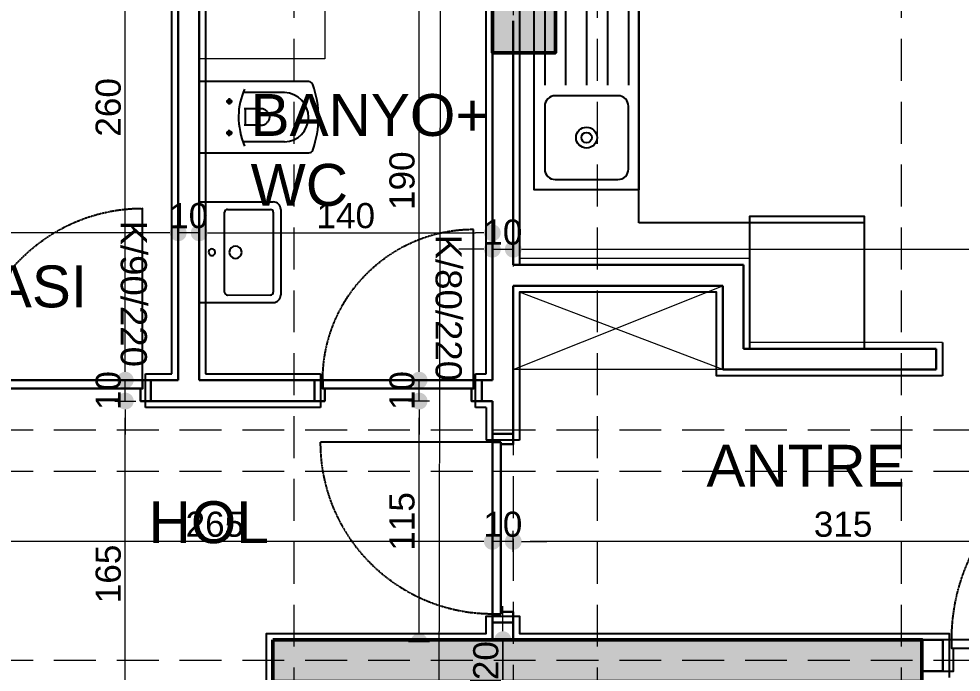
# Model space of a CAD drawing. Header units: millimetres. Extents: x 38129 to 72024, y -56282 to 16512.
# Drawn here: x 48652.9 to 49102.9, y -43625.9 to -43314.2 of the extents above; entities that cross this region are included whole.
import ezdxf

# ---------------------------------------------------------------- set-up
doc = ezdxf.new("R2010")
doc.units = ezdxf.units.MM
doc.linetypes.add('CENTER2', pattern=[1.125, 0.75, -0.125, 0.125, -0.125])
doc.linetypes.add('HIDDEN', pattern=[0.375, 0.25, -0.125])
for name, color, linetype, lineweight in [('AKS', 55, 'HIDDEN', 0), ('COLUMN4', 3, 'Continuous', 50), ('DIŞÖLÇÜ', 37, 'Continuous', 0), ('DUVAR', 255, 'Continuous', 30), ('KAPI', 4, 'Continuous', 30), ('mahal', 7, 'Continuous', 5), ('pencere+KAPI', 1, 'Continuous', 0), ('TARAMA', 252, 'Continuous', 0), ('ölçü İÇ', 31, 'Continuous', 0)]:
    doc.layers.add(name, color=color, linetype=linetype, lineweight=lineweight)
for name, color, linetype in [('HIDDEN', 1, 'HIDDEN'), ('sıva', 41, 'Continuous'), ('tefriş', 42, 'Continuous')]:
    doc.layers.add(name, color=color, linetype=linetype)
doc.styles.add('icdisolcu_yazi', font='arial.ttf')
doc.styles.get("Standard").update_dxf_attribs({"font": 'arial.ttf'})
doc.styles.add('style1', font='arial.ttf')
doc.dimstyles.new('İç Ölçü', dxfattribs={"dimtxt": 12, "dimasz": 8, "dimexe": 5, "dimexo": 0, "dimgap": 2, "dimtad": 1, "dimdec": 0, "dimzin": 12, "dimdsep": 46, "dimtxsty": 'icdisolcu_yazi', "dimblk": 'DOT', "dimcen": 8, "dimdle": 5, "dimclrd": 256, "dimclre": 256, "dimclrt": 7, "dimadec": 0, "dimazin": 3, "dimtfac": 1, "dimtdec": 0, "dimtix": 1, "dimtmove": 2, "dimatfit": 3, "dimldrblk": 'DOT', "dimfxl": 0, "dimtolj": 1, "dimtzin": 0, "dimlwd": -1, "dimlwe": -1, "dimarcsym": 0})

# ---------------------------------------------------------------- blocks, each defined once
blk = doc.blocks.new('_Dot')
at = {"color": 0, "lineweight": -2}
blk.add_line((-0.5, 0), (-1, 0), dxfattribs=at)
at = {"color": 0, "lineweight": 30, "const_width": 0.5}
blk.add_lwpolyline([(-0.25, 0, 1), (0.25, 0, 1)], format="xyb", close=True, dxfattribs=at)
blk = doc.blocks.new('*D1035')
at = {"layer": 'Defpoints', "color": 0, "lineweight": 120, "transparency": 16777216}
for p in [(48884.07, -43610.43), (48884.04, -43630.43), (48884.04, -43630.43)]:
    blk.add_point(p, dxfattribs=at)
at = {"layer": 'ölçü İÇ', "linetype": 'Continuous', "transparency": 16777216}
for p, q in [((48884.04, -43602.43), (48884.04, -43594.43)), ((48884.04, -43610.43), (48884.04, -43630.43)), ((48884.04, -43638.43), (48884.04, -43646.43))]:
    blk.add_line(p, q, dxfattribs=at)
at = {"layer": 'ölçü İÇ', "transparency": 16777216}
for p, q in [((48884.07, -43610.43), (48879.04, -43610.43)), ((48884.04, -43630.43), (48889.04, -43630.43))]:
    blk.add_line(p, q, dxfattribs=at)
at = {"layer": 'ölçü İÇ', "transparency": 16777216, "xscale": 8, "yscale": 8, "zscale": 8}
for p, rotation in [((48884.04, -43610.43), 270), ((48884.04, -43630.43), 90)]:
    blk.add_blockref('_Dot', p, dxfattribs=dict(at, rotation=rotation))
at = {"layer": 'ölçü İÇ', "color": 7, "transparency": 16777216, "insert": (48875.92, -43620.43), "char_height": 12, "attachment_point": 5, "rotation": 90, "style": 'icdisolcu_yazi'}
blk.add_mtext('\\A1;20', dxfattribs=at)
blk = doc.blocks.new('*D1044')
at = {"layer": 'Defpoints', "color": 0, "lineweight": 120, "transparency": 16777216}
for p in [(48884.04, -43610.43), (48884.04, -43610.43), (48884.04, -43630.43)]:
    blk.add_point(p, dxfattribs=at)
at = {"layer": 'ölçü İÇ', "linetype": 'Continuous', "transparency": 16777216}
for p, q in [((48884.04, -43602.43), (48884.04, -43594.43)), ((48884.04, -43630.43), (48884.04, -43610.43)), ((48884.04, -43638.43), (48884.04, -43646.43))]:
    blk.add_line(p, q, dxfattribs=at)
at = {"layer": 'ölçü İÇ', "transparency": 16777216}
for p, q in [((48884.04, -43610.43), (48889.04, -43610.43)), ((48884.04, -43630.43), (48889.04, -43630.43))]:
    blk.add_line(p, q, dxfattribs=at)
at = {"layer": 'ölçü İÇ', "transparency": 16777216, "xscale": 8, "yscale": 8, "zscale": 8}
for p, rotation in [((48884.04, -43610.43), 270), ((48884.04, -43630.43), 90)]:
    blk.add_blockref('_Dot', p, dxfattribs=dict(at, rotation=rotation))
at = {"layer": 'ölçü İÇ', "color": 7, "transparency": 16777216, "insert": (48875.92, -43620.43), "char_height": 12, "attachment_point": 5, "rotation": 90, "style": 'icdisolcu_yazi'}
blk.add_mtext('\\A1;20', dxfattribs=at)
blk = doc.blocks.new('SINK_100x50')
for p, q in [((95, -10), (50, -10)), ((95, -20), (50, -20)), ((95, -30), (50, -30)), ((95, -40), (50, -40))]:
    blk.add_line(p, q)
blk.add_lwpolyline([(100, -5), (100, -55), (0, -55), (0, -5)], close=True)
blk.add_lwpolyline([(5, -15), (5, -45, 0.414214), (10, -50), (40, -50, 0.414214), (45, -45), (45, -15, 0.414214), (40, -10), (10, -10, 0.414214)], format="xyb", close=True)
blk.add_lwpolyline([(95, -50), (50, -50)])
for radius in [5, 2.5]:
    blk.add_circle((25, -30), radius)
blk = doc.blocks.new('*U9')
for p, q in [((4, 0), (0, 0)), ((86, 0), (90, 0))]:
    blk.add_line(p, q)
blk.add_lwpolyline([(4, 0), (86, 0), (86, -4), (4, -4)], close=True)
for points in [[(0, -10), (5, -10), (5, -4)], [(90, -10), (85, -10), (85, -4)]]:
    blk.add_lwpolyline(points)
at = {"layer": 'DUVAR'}
for p, q in [((0, 0), (0, -10)), ((90, 0), (90, -10))]:
    blk.add_line(p, q, dxfattribs=at)
at = {"layer": 'HIDDEN'}
blk.add_line((4, 0), (4, 82), dxfattribs=at)
blk.add_arc((4, 0), 82, 360, 90, dxfattribs=at)
blk = doc.blocks.new('*D1106')
at = {"layer": 'Defpoints', "color": 0, "lineweight": 120, "transparency": 16777216}
for p in [(48884.04, -43610.43), (48884.04, -43610.43), (48884.04, -43630.43)]:
    blk.add_point(p, dxfattribs=at)
at = {"layer": 'ölçü İÇ', "linetype": 'Continuous', "transparency": 16777216}
for p, q in [((48884.04, -43602.43), (48884.04, -43594.43)), ((48884.04, -43630.43), (48884.04, -43610.43)), ((48884.04, -43638.43), (48884.04, -43646.43))]:
    blk.add_line(p, q, dxfattribs=at)
at = {"layer": 'ölçü İÇ', "transparency": 16777216}
for p, q in [((48884.04, -43610.43), (48889.04, -43610.43)), ((48884.04, -43630.43), (48889.04, -43630.43))]:
    blk.add_line(p, q, dxfattribs=at)
at = {"layer": 'ölçü İÇ', "transparency": 16777216, "xscale": 8, "yscale": 8, "zscale": 8}
for p, rotation in [((48884.04, -43610.43), 270), ((48884.04, -43630.43), 90)]:
    blk.add_blockref('_Dot', p, dxfattribs=dict(at, rotation=rotation))
at = {"layer": 'ölçü İÇ', "color": 7, "transparency": 16777216, "insert": (48875.92, -43620.43), "char_height": 12, "attachment_point": 5, "rotation": 90, "style": 'icdisolcu_yazi'}
blk.add_mtext('\\A1;20', dxfattribs=at)
blk = doc.blocks.new('*D1107')
at = {"layer": 'Defpoints', "color": 0, "lineweight": 120, "transparency": 16777216}
for p in [(48844.04, -43496.57), (48874, -43496.57), (48884.04, -43611.43)]:
    blk.add_point(p, dxfattribs=at)
at = {"layer": 'ölçü İÇ', "transparency": 16777216}
for p, q in [((48849.04, -43496.57), (48839.04, -43496.57)), ((48849.04, -43611.43), (48839.04, -43611.43))]:
    blk.add_line(p, q, dxfattribs=at)
at = {"layer": 'ölçü İÇ', "linetype": 'Continuous', "transparency": 16777216}
blk.add_line((48844.04, -43603.43), (48844.04, -43504.57), dxfattribs=at)
at = {"layer": 'ölçü İÇ', "transparency": 16777216, "xscale": 8, "yscale": 8, "zscale": 8}
for p, rotation in [((48844.04, -43496.57), 90), ((48844.04, -43611.43), 270)]:
    blk.add_blockref('_Dot', p, dxfattribs=dict(at, rotation=rotation))
at = {"layer": 'ölçü İÇ', "color": 7, "transparency": 16777216, "insert": (48835.92, -43554), "char_height": 12, "attachment_point": 5, "rotation": 90, "style": 'icdisolcu_yazi'}
blk.add_mtext('\\A1;115', dxfattribs=at)
blk = doc.blocks.new('*D1137')
at = {"layer": 'Defpoints', "color": 0, "lineweight": 120, "transparency": 16777216}
for p in [(48879, -43424.12), (48889, -43424.12), (48889, -43424.12)]:
    blk.add_point(p, dxfattribs=at)
at = {"layer": 'ölçü İÇ', "transparency": 16777216}
for p, q in [((48879, -43424.12), (48879, -43419.12)), ((48889, -43424.12), (48889, -43419.12))]:
    blk.add_line(p, q, dxfattribs=at)
at = {"layer": 'ölçü İÇ', "linetype": 'Continuous', "transparency": 16777216}
for p, q in [((48871, -43424.12), (48863, -43424.12)), ((48879, -43424.12), (48889, -43424.12)), ((48897, -43424.12), (48905, -43424.12))]:
    blk.add_line(p, q, dxfattribs=at)
at = {"layer": 'ölçü İÇ', "transparency": 16777216, "xscale": 8, "yscale": 8, "zscale": 8}
blk.add_blockref('_Dot', (48879, -43424.12), dxfattribs=at)
at = {"layer": 'ölçü İÇ', "transparency": 16777216, "xscale": 8, "yscale": 8, "zscale": 8, "rotation": 180}
blk.add_blockref('_Dot', (48889, -43424.12), dxfattribs=at)
at = {"layer": 'ölçü İÇ', "color": 7, "transparency": 16777216, "insert": (48884, -43416), "char_height": 12, "attachment_point": 5, "style": 'icdisolcu_yazi'}
blk.add_mtext('\\A1;10', dxfattribs=at)
blk = doc.blocks.new('*D1138')
at = {"layer": 'Defpoints', "color": 0, "lineweight": 120, "transparency": 16777216}
for p in [(49459, -43350.12), (48889, -43424.12), (49459, -43424.12)]:
    blk.add_point(p, dxfattribs=at)
at = {"layer": 'ölçü İÇ', "transparency": 16777216}
for p, q in [((48889, -43424.12), (48889, -43419.12)), ((49459, -43419.12), (49459, -43429.12))]:
    blk.add_line(p, q, dxfattribs=at)
at = {"layer": 'ölçü İÇ', "linetype": 'Continuous', "transparency": 16777216}
blk.add_line((48897, -43424.12), (49451, -43424.12), dxfattribs=at)
at = {"layer": 'ölçü İÇ', "transparency": 16777216, "xscale": 8, "yscale": 8, "zscale": 8, "rotation": 180}
blk.add_blockref('_Dot', (48889, -43424.12), dxfattribs=at)
at = {"layer": 'ölçü İÇ', "transparency": 16777216, "xscale": 8, "yscale": 8, "zscale": 8}
blk.add_blockref('_Dot', (49459, -43424.12), dxfattribs=at)
at = {"layer": 'ölçü İÇ', "color": 7, "transparency": 16777216, "insert": (49174, -43416), "char_height": 12, "attachment_point": 5, "style": 'icdisolcu_yazi'}
blk.add_mtext('\\A1;570', dxfattribs=at)
blk = doc.blocks.new('*D1141')
at = {"layer": 'Defpoints', "color": 0, "lineweight": 120, "transparency": 16777216}
for p in [(48889, -43563.54), (49204, -43563.54), (48889, -43602.21)]:
    blk.add_point(p, dxfattribs=at)
at = {"layer": 'ölçü İÇ', "transparency": 16777216}
for p, q in [((48889, -43568.54), (48889, -43558.54)), ((49204, -43563.54), (49204, -43558.54))]:
    blk.add_line(p, q, dxfattribs=at)
at = {"layer": 'ölçü İÇ', "linetype": 'Continuous', "transparency": 16777216}
blk.add_line((49196, -43563.54), (48897, -43563.54), dxfattribs=at)
at = {"layer": 'ölçü İÇ', "transparency": 16777216, "xscale": 8, "yscale": 8, "zscale": 8, "rotation": 180}
blk.add_blockref('_Dot', (48889, -43563.54), dxfattribs=at)
at = {"layer": 'ölçü İÇ', "transparency": 16777216, "xscale": 8, "yscale": 8, "zscale": 8}
blk.add_blockref('_Dot', (49204, -43563.54), dxfattribs=at)
at = {"layer": 'ölçü İÇ', "color": 7, "transparency": 16777216, "insert": (49046.5, -43555.41), "char_height": 12, "attachment_point": 5, "style": 'icdisolcu_yazi'}
blk.add_mtext('\\A1;315', dxfattribs=at)
blk = doc.blocks.new('*D1142')
at = {"layer": 'Defpoints', "color": 0, "lineweight": 120, "transparency": 16777216}
for p in [(48879, -43563.54), (48879, -43602.21), (48889, -43602.21)]:
    blk.add_point(p, dxfattribs=at)
at = {"layer": 'ölçü İÇ', "transparency": 16777216}
for p, q in [((48879, -43568.54), (48879, -43558.54)), ((48889, -43568.54), (48889, -43558.54))]:
    blk.add_line(p, q, dxfattribs=at)
at = {"layer": 'ölçü İÇ', "linetype": 'Continuous', "transparency": 16777216}
for p, q in [((48871, -43563.54), (48863, -43563.54)), ((48889, -43563.54), (48879, -43563.54)), ((48897, -43563.54), (48905, -43563.54))]:
    blk.add_line(p, q, dxfattribs=at)
at = {"layer": 'ölçü İÇ', "transparency": 16777216, "xscale": 8, "yscale": 8, "zscale": 8}
blk.add_blockref('_Dot', (48879, -43563.54), dxfattribs=at)
at = {"layer": 'ölçü İÇ', "transparency": 16777216, "xscale": 8, "yscale": 8, "zscale": 8, "rotation": 180}
blk.add_blockref('_Dot', (48889, -43563.54), dxfattribs=at)
at = {"layer": 'ölçü İÇ', "color": 7, "transparency": 16777216, "insert": (48884, -43555.42), "char_height": 12, "attachment_point": 5, "style": 'icdisolcu_yazi'}
blk.add_mtext('\\A1;10', dxfattribs=at)
blk = doc.blocks.new('*D1143')
at = {"layer": 'Defpoints', "color": 0, "lineweight": 120, "transparency": 16777216}
for p in [(48613.99, -43551.57), (48613.99, -43563.54), (48879, -43602.21)]:
    blk.add_point(p, dxfattribs=at)
at = {"layer": 'ölçü İÇ', "transparency": 16777216}
for p, q in [((48613.99, -43558.54), (48613.99, -43568.54)), ((48879, -43568.54), (48879, -43558.54))]:
    blk.add_line(p, q, dxfattribs=at)
at = {"layer": 'ölçü İÇ', "linetype": 'Continuous', "transparency": 16777216}
blk.add_line((48871, -43563.54), (48621.99, -43563.54), dxfattribs=at)
at = {"layer": 'ölçü İÇ', "transparency": 16777216, "xscale": 8, "yscale": 8, "zscale": 8, "rotation": 180}
blk.add_blockref('_Dot', (48613.99, -43563.54), dxfattribs=at)
at = {"layer": 'ölçü İÇ', "transparency": 16777216, "xscale": 8, "yscale": 8, "zscale": 8}
blk.add_blockref('_Dot', (48879, -43563.54), dxfattribs=at)
at = {"layer": 'ölçü İÇ', "color": 7, "transparency": 16777216, "insert": (48746.5, -43555.42), "char_height": 12, "attachment_point": 5, "style": 'icdisolcu_yazi'}
blk.add_mtext('\\A1;265', dxfattribs=at)
blk = doc.blocks.new('*D1344')
at = {"layer": 'Defpoints', "color": 0, "lineweight": 120, "transparency": 16777216}
for p in [(48844.04, -43486.59), (48874, -43486.59), (48874, -43496.57)]:
    blk.add_point(p, dxfattribs=at)
at = {"layer": 'ölçü İÇ', "linetype": 'Continuous', "transparency": 16777216}
for p, q in [((48844.04, -43478.59), (48844.04, -43470.59)), ((48844.04, -43496.57), (48844.04, -43486.59)), ((48844.04, -43504.57), (48844.04, -43512.57))]:
    blk.add_line(p, q, dxfattribs=at)
at = {"layer": 'ölçü İÇ', "transparency": 16777216}
for p, q in [((48849.04, -43486.59), (48839.04, -43486.59)), ((48849.04, -43496.57), (48839.04, -43496.57))]:
    blk.add_line(p, q, dxfattribs=at)
at = {"layer": 'ölçü İÇ', "transparency": 16777216, "xscale": 8, "yscale": 8, "zscale": 8}
for p, rotation in [((48844.04, -43486.59), 270), ((48844.04, -43496.57), 90)]:
    blk.add_blockref('_Dot', p, dxfattribs=dict(at, rotation=rotation))
at = {"layer": 'ölçü İÇ', "color": 7, "transparency": 16777216, "insert": (48835.92, -43491.58), "char_height": 12, "attachment_point": 5, "rotation": 90, "style": 'icdisolcu_yazi'}
blk.add_mtext('\\A1;10', dxfattribs=at)
blk = doc.blocks.new('*D1346')
at = {"layer": 'Defpoints', "color": 0, "lineweight": 120, "transparency": 16777216}
for p in [(48703.74, -43486.59), (48703.74, -43486.59), (48703.74, -43496.57)]:
    blk.add_point(p, dxfattribs=at)
at = {"layer": 'ölçü İÇ', "linetype": 'Continuous', "transparency": 16777216}
for p, q in [((48703.74, -43478.59), (48703.74, -43470.59)), ((48703.74, -43496.57), (48703.74, -43486.59)), ((48703.74, -43504.57), (48703.74, -43512.57))]:
    blk.add_line(p, q, dxfattribs=at)
at = {"layer": 'ölçü İÇ', "transparency": 16777216}
for p, q in [((48703.74, -43486.59), (48708.74, -43486.59)), ((48703.74, -43496.57), (48708.74, -43496.57))]:
    blk.add_line(p, q, dxfattribs=at)
at = {"layer": 'ölçü İÇ', "transparency": 16777216, "xscale": 8, "yscale": 8, "zscale": 8}
for p, rotation in [((48703.74, -43486.59), 270), ((48703.74, -43496.57), 90)]:
    blk.add_blockref('_Dot', p, dxfattribs=dict(at, rotation=rotation))
at = {"layer": 'ölçü İÇ', "color": 7, "transparency": 16777216, "insert": (48695.62, -43491.58), "char_height": 12, "attachment_point": 5, "rotation": 90, "style": 'icdisolcu_yazi'}
blk.add_mtext('\\A1;10', dxfattribs=at)
blk = doc.blocks.new('*D1347')
at = {"layer": 'Defpoints', "color": 0, "lineweight": 120, "transparency": 16777216}
for p in [(48703.74, -43226.25), (48703.74, -43226.25), (48703.74, -43486.59)]:
    blk.add_point(p, dxfattribs=at)
at = {"layer": 'ölçü İÇ', "transparency": 16777216}
for p, q in [((48703.74, -43226.25), (48708.74, -43226.25)), ((48703.74, -43486.59), (48708.74, -43486.59))]:
    blk.add_line(p, q, dxfattribs=at)
at = {"layer": 'ölçü İÇ', "linetype": 'Continuous', "transparency": 16777216}
blk.add_line((48703.74, -43478.59), (48703.74, -43234.25), dxfattribs=at)
at = {"layer": 'ölçü İÇ', "transparency": 16777216, "xscale": 8, "yscale": 8, "zscale": 8}
for p, rotation in [((48703.74, -43226.25), 90), ((48703.74, -43486.59), 270)]:
    blk.add_blockref('_Dot', p, dxfattribs=dict(at, rotation=rotation))
at = {"layer": 'ölçü İÇ', "color": 7, "transparency": 16777216, "insert": (48695.62, -43356.42), "char_height": 12, "attachment_point": 5, "rotation": 90, "style": 'icdisolcu_yazi'}
blk.add_mtext('\\A1;260', dxfattribs=at)
blk = doc.blocks.new('*U34')
for p, q in [((4, 0), (0, 0)), ((86, 0), (90, 0))]:
    blk.add_line(p, q)
blk.add_lwpolyline([(4, 0), (86, 0), (86, -4), (4, -4)], close=True)
for points in [[(0, -10), (5, -10), (5, -4)], [(90, -10), (85, -10), (85, -4)]]:
    blk.add_lwpolyline(points)
at = {"layer": 'DUVAR'}
for p, q in [((0, 0), (0, -10)), ((90, 0), (90, -10))]:
    blk.add_line(p, q, dxfattribs=at)
at = {"layer": 'HIDDEN'}
blk.add_line((4, 0), (4, 82), dxfattribs=at)
blk.add_arc((4, 0), 82, 360, 90, dxfattribs=at)
blk = doc.blocks.new('*D1362')
at = {"layer": 'Defpoints', "color": 0, "lineweight": 120, "transparency": 16777216}
for p in [(48729, -43416.28), (48729, -43416.33), (48739, -43416.28)]:
    blk.add_point(p, dxfattribs=at)
at = {"layer": 'TARAMA', "transparency": 16777216}
for p, q in [((48729, -43416.33), (48729, -43411.28)), ((48739, -43416.28), (48739, -43411.28))]:
    blk.add_line(p, q, dxfattribs=at)
at = {"layer": 'TARAMA', "linetype": 'Continuous', "transparency": 16777216}
for p, q in [((48721, -43416.28), (48713, -43416.28)), ((48739, -43416.28), (48729, -43416.28)), ((48747, -43416.28), (48755, -43416.28))]:
    blk.add_line(p, q, dxfattribs=at)
at = {"layer": 'TARAMA', "transparency": 16777216, "xscale": 8, "yscale": 8, "zscale": 8}
blk.add_blockref('_Dot', (48729, -43416.28), dxfattribs=at)
at = {"layer": 'TARAMA', "transparency": 16777216, "xscale": 8, "yscale": 8, "zscale": 8, "rotation": 180}
blk.add_blockref('_Dot', (48739, -43416.28), dxfattribs=at)
at = {"layer": 'TARAMA', "color": 7, "transparency": 16777216, "insert": (48734, -43408.15), "char_height": 12, "attachment_point": 5, "style": 'icdisolcu_yazi'}
blk.add_mtext('\\A1;10', dxfattribs=at)
blk = doc.blocks.new('*D1363')
at = {"layer": 'Defpoints', "color": 0, "lineweight": 120, "transparency": 16777216}
for p in [(48479, -43390.37), (48479, -43416.28), (48729, -43416.33)]:
    blk.add_point(p, dxfattribs=at)
at = {"layer": 'TARAMA', "transparency": 16777216}
for p, q in [((48479, -43411.28), (48479, -43421.28)), ((48729, -43416.33), (48729, -43411.28))]:
    blk.add_line(p, q, dxfattribs=at)
at = {"layer": 'TARAMA', "linetype": 'Continuous', "transparency": 16777216}
blk.add_line((48721, -43416.28), (48487, -43416.28), dxfattribs=at)
at = {"layer": 'TARAMA', "transparency": 16777216, "xscale": 8, "yscale": 8, "zscale": 8, "rotation": 180}
blk.add_blockref('_Dot', (48479, -43416.28), dxfattribs=at)
at = {"layer": 'TARAMA', "transparency": 16777216, "xscale": 8, "yscale": 8, "zscale": 8}
blk.add_blockref('_Dot', (48729, -43416.28), dxfattribs=at)
at = {"layer": 'TARAMA', "color": 7, "transparency": 16777216, "insert": (48604, -43408.15), "char_height": 12, "attachment_point": 5, "style": 'icdisolcu_yazi'}
blk.add_mtext('\\A1;250', dxfattribs=at)
blk = doc.blocks.new('*D1366')
at = {"layer": 'Defpoints', "color": 0, "lineweight": 120, "transparency": 16777216}
for p in [(48663.74, -43496.57), (48703.74, -43496.57), (48703.74, -43661.57)]:
    blk.add_point(p, dxfattribs=at)
at = {"layer": 'ölçü İÇ', "transparency": 16777216}
for p, q in [((48698.74, -43496.57), (48708.74, -43496.57)), ((48703.74, -43661.57), (48698.74, -43661.57))]:
    blk.add_line(p, q, dxfattribs=at)
at = {"layer": 'ölçü İÇ', "linetype": 'Continuous', "transparency": 16777216}
blk.add_line((48703.74, -43653.57), (48703.74, -43504.57), dxfattribs=at)
at = {"layer": 'ölçü İÇ', "transparency": 16777216, "xscale": 8, "yscale": 8, "zscale": 8}
for p, rotation in [((48703.74, -43496.57), 90), ((48703.74, -43661.57), 270)]:
    blk.add_blockref('_Dot', p, dxfattribs=dict(at, rotation=rotation))
at = {"layer": 'ölçü İÇ', "color": 7, "transparency": 16777216, "insert": (48695.62, -43579.07), "char_height": 12, "attachment_point": 5, "rotation": 90, "style": 'icdisolcu_yazi'}
blk.add_mtext('\\A1;165', dxfattribs=at)
blk = doc.blocks.new('*D1371')
at = {"layer": 'Defpoints', "color": 0, "lineweight": 120, "transparency": 16777216}
for p in [(48879.01, -43424.12), (48889.01, -43424.12), (48889.01, -43424.12)]:
    blk.add_point(p, dxfattribs=at)
at = {"layer": 'ölçü İÇ', "transparency": 16777216}
for p, q in [((48879.01, -43424.12), (48879.01, -43419.12)), ((48889.01, -43424.12), (48889.01, -43419.12))]:
    blk.add_line(p, q, dxfattribs=at)
at = {"layer": 'ölçü İÇ', "linetype": 'Continuous', "transparency": 16777216}
for p, q in [((48871.01, -43424.12), (48863.01, -43424.12)), ((48879.01, -43424.12), (48889.01, -43424.12)), ((48897.01, -43424.12), (48905.01, -43424.12))]:
    blk.add_line(p, q, dxfattribs=at)
at = {"layer": 'ölçü İÇ', "transparency": 16777216, "xscale": 8, "yscale": 8, "zscale": 8}
blk.add_blockref('_Dot', (48879.01, -43424.12), dxfattribs=at)
at = {"layer": 'ölçü İÇ', "transparency": 16777216, "xscale": 8, "yscale": 8, "zscale": 8, "rotation": 180}
blk.add_blockref('_Dot', (48889.01, -43424.12), dxfattribs=at)
at = {"layer": 'ölçü İÇ', "color": 7, "transparency": 16777216, "insert": (48884.01, -43416), "char_height": 12, "attachment_point": 5, "style": 'icdisolcu_yazi'}
blk.add_mtext('\\A1;10', dxfattribs=at)
blk = doc.blocks.new('duravit-caro-asma-62')
for p, q in [((-458.1, 117.6), (-259.3, 117.6)), ((-387, 1), (-387.6, -2.9)), ((-386.1, 4.7), (-387, 1)), ((-385, 8.2), (-386.1, 4.7)), ((-383.7, 11.7), (-385, 8.2)), ((-382.1, 15), (-383.7, 11.7)), ((-380.3, 18.1), (-382.1, 15)), ((-378.3, 21.1), (-380.3, 18.1)), ((-376.1, 23.8), (-378.3, 21.1)), ((-373.7, 26.4), (-376.1, 23.8)), ((-371.1, 28.7), (-373.7, 26.4)), ((-368.2, 30.8), (-371.1, 28.7)), ((-365.2, 32.7), (-368.2, 30.8)), ((-362, 34.3), (-365.2, 32.7)), ((-358.6, 35.7), (-362, 34.3)), ((-355, 36.8), (-358.6, 35.7)), ((-351.2, 37.5), (-355, 36.8)), ((-347.3, 38), (-351.2, 37.5)), ((-343.1, 38.2), (-347.3, 38)), ((-344.1, 38.2), (-264.1, 38.2)), ((-271.2, 37.2), (-271.2, -41.8)), ((-388, -6.8), (-388.1, -6.8)), ((-388.1, -6.8), (-388, -10.8)), ((-387.6, -2.9), (-388, -6.8)), ((-388, -10.8), (-387.6, -14.7)), ((-387.6, -14.7), (-386.9, -10.6)), ((-386.9, -10.6), (-386, -14.3)), ((-386, -14.3), (-384.8, -10)), ((-384.8, -10), (-383.4, -13.5)), ((-383.4, -13.5), (-381.8, -16.8)), ((-381.8, -16.8), (-379.9, -20)), ((-379.9, -20), (-377.8, -23.1)), ((-377.8, -23.1), (-375.5, -25.9)), ((-375.5, -25.9), (-372.9, -28.5)), ((-372.9, -28.5), (-370.2, -30.9)), ((-370.2, -30.9), (-367.2, -33.1)), ((-367.2, -33.1), (-364.1, -35.1)), ((-364.1, -35.1), (-360.7, -36.7)), ((-360.7, -36.7), (-357.2, -38.2)), ((-357.2, -38.2), (-353.4, -39.3)), ((-353.4, -39.3), (-349.5, -40.1)), ((-349.5, -40.1), (-345.4, -40.6)), ((-345.4, -40.6), (-341.1, -40.8)), ((-264.1, -41.8), (-340.1, -41.8)), ((-458.1, -117.6), (-260.9, -117.6))]:
    blk.add_line(p, q)
at = {"color": 4, "linetype": 'CENTER2', "ltscale": 30}
for p, q in [((-193.4, 90.5), (-193.4, 57.4)), ((-208.9, 75), (-176.5, 75)), ((-208.9, -75), (-176.5, -75)), ((-193.4, -90.5), (-193.4, -57.4))]:
    blk.add_line(p, q, dxfattribs=at)
blk.add_lwpolyline([(-50, 165, 0.414214), (-55, 170), (-573.2, 170, 0.320013), (-592.1, 156.5, 0.178212), (-592.1, -156.5, 0.320013), (-573.2, -170), (-55, -170, 0.414214), (-50, -165)], format="xyb", close=True)
for centre in [(-193.4, 75), (-193.4, -75)]:
    blk.add_circle(centre, 10)
for centre, radius, start, end in [((-598.4, -3.9), 360.4, 359.6639, 23.2064), ((-454.3, 0), 117.7, 91.839, 268.161), ((-541.7, -3.9), 303.7, 334.6873, 359.5949)]:
    blk.add_arc(centre, radius, start, end)
blk = doc.blocks.new('A$C5F901649')
at = {"layer": 'tefriş'}
for p, q in [((3, 32.48), (37, 32.48)), ((0, 0), (0, 29.48)), ((2.97, 11.25), (3, 28.35)), ((4.12, 29.48), (35.88, 29.48)), ((37.03, 11.25), (37, 28.35)), ((40, 0), (40, 29.48)), ((35.91, 10.13), (4.09, 10.13)), ((0, 0), (20, 0)), ((40, 0), (20, 0))]:
    blk.add_line(p, q, dxfattribs=at)
for centre, radius, start, end in [((3, 29.48), 3, 90, 180), ((37, 29.48), 3, 0, 90), ((4.12, 28.35), 1.13, 90, 179.9238), ((35.88, 28.35), 1.13, 0.0762, 90), ((20, 14.45), 2.48, 90, 270), ((20, 14.45), 2.48, 270, 90), ((4.09, 11.25), 1.13, 179.9238, 270), ((35.91, 11.25), 1.13, 270, 0.0762), ((20, 5.05), 1.31, 90, 270), ((20, 5.05), 1.31, 270, 90)]:
    blk.add_arc(centre, radius, start, end, dxfattribs=at)
blk = doc.blocks.new('*U8')
for p, q in [((4, 0), (0, 0)), ((76, 0), (80, 0))]:
    blk.add_line(p, q)
blk.add_lwpolyline([(4, 0), (76, 0), (76, -4), (4, -4)], close=True)
for points in [[(0, -9.98), (5, -9.98), (5, -4)], [(80, -9.98), (75, -9.98), (75, -4)]]:
    blk.add_lwpolyline(points)
at = {"layer": 'DUVAR'}
for p, q in [((0, 0), (0, -9.98)), ((80, 0), (80, -9.98))]:
    blk.add_line(p, q, dxfattribs=at)
at = {"layer": 'HIDDEN'}
blk.add_line((4, 0), (4, 72), dxfattribs=at)
blk.add_arc((4, 0), 72, 0, 90, dxfattribs=at)
blk = doc.blocks.new('*D1372')
at = {"layer": 'Defpoints', "color": 0, "lineweight": 120, "transparency": 16777216}
for p in [(48844.05, -43486.59), (48874.01, -43486.59), (48874.01, -43496.57)]:
    blk.add_point(p, dxfattribs=at)
at = {"layer": 'ölçü İÇ', "linetype": 'Continuous', "transparency": 16777216}
for p, q in [((48844.05, -43478.59), (48844.05, -43470.59)), ((48844.05, -43496.57), (48844.05, -43486.59)), ((48844.05, -43504.57), (48844.05, -43512.57))]:
    blk.add_line(p, q, dxfattribs=at)
at = {"layer": 'ölçü İÇ', "transparency": 16777216}
for p, q in [((48849.05, -43486.59), (48839.05, -43486.59)), ((48849.05, -43496.57), (48839.05, -43496.57))]:
    blk.add_line(p, q, dxfattribs=at)
at = {"layer": 'ölçü İÇ', "transparency": 16777216, "xscale": 8, "yscale": 8, "zscale": 8}
for p, rotation in [((48844.05, -43486.59), 270), ((48844.05, -43496.57), 90)]:
    blk.add_blockref('_Dot', p, dxfattribs=dict(at, rotation=rotation))
at = {"layer": 'ölçü İÇ', "color": 7, "transparency": 16777216, "insert": (48835.93, -43491.58), "char_height": 12, "attachment_point": 5, "rotation": 90, "style": 'icdisolcu_yazi'}
blk.add_mtext('\\A1;10', dxfattribs=at)
blk = doc.blocks.new('*D1373')
at = {"layer": 'Defpoints', "color": 0, "lineweight": 120, "transparency": 16777216}
for p in [(48739.01, -43416.28), (48879.01, -43416.28), (48879.01, -43416.28)]:
    blk.add_point(p, dxfattribs=at)
at = {"layer": 'ölçü İÇ', "transparency": 16777216}
for p, q in [((48739.01, -43416.28), (48739.01, -43411.28)), ((48879.01, -43416.28), (48879.01, -43411.28))]:
    blk.add_line(p, q, dxfattribs=at)
at = {"layer": 'ölçü İÇ', "linetype": 'Continuous', "transparency": 16777216}
blk.add_line((48747.01, -43416.28), (48871.01, -43416.28), dxfattribs=at)
at = {"layer": 'ölçü İÇ', "transparency": 16777216, "xscale": 8, "yscale": 8, "zscale": 8, "rotation": 180}
blk.add_blockref('_Dot', (48739.01, -43416.28), dxfattribs=at)
at = {"layer": 'ölçü İÇ', "transparency": 16777216, "xscale": 8, "yscale": 8, "zscale": 8}
blk.add_blockref('_Dot', (48879.01, -43416.28), dxfattribs=at)
at = {"layer": 'ölçü İÇ', "color": 7, "transparency": 16777216, "insert": (48809.01, -43408.15), "char_height": 12, "attachment_point": 5, "style": 'icdisolcu_yazi'}
blk.add_mtext('\\A1;140', dxfattribs=at)
blk = doc.blocks.new('*D1374')
at = {"layer": 'Defpoints', "color": 0, "lineweight": 120, "transparency": 16777216}
for p in [(48844.05, -43296.25), (48852.55, -43296.25), (48874.01, -43486.59)]:
    blk.add_point(p, dxfattribs=at)
at = {"layer": 'ölçü İÇ', "transparency": 16777216}
for p, q in [((48849.05, -43296.25), (48839.05, -43296.25)), ((48849.05, -43486.59), (48839.05, -43486.59))]:
    blk.add_line(p, q, dxfattribs=at)
at = {"layer": 'ölçü İÇ', "linetype": 'Continuous', "transparency": 16777216}
blk.add_line((48844.05, -43478.59), (48844.05, -43304.25), dxfattribs=at)
at = {"layer": 'ölçü İÇ', "transparency": 16777216, "xscale": 8, "yscale": 8, "zscale": 8}
for p, rotation in [((48844.05, -43296.25), 90), ((48844.05, -43486.59), 270)]:
    blk.add_blockref('_Dot', p, dxfattribs=dict(at, rotation=rotation))
at = {"layer": 'ölçü İÇ', "color": 7, "transparency": 16777216, "insert": (48835.93, -43391.42), "char_height": 12, "attachment_point": 5, "rotation": 90, "style": 'icdisolcu_yazi'}
blk.add_mtext('\\A1;190', dxfattribs=at)
blk = doc.blocks.new('wertertw')
at = {"layer": 'TARAMA', "lineweight": -3}
h = blk.add_hatch(dxfattribs=at)
h.set_pattern_fill('ANSI33', color=256, scale=2.5, style=0)
h.set_pattern_definition([(45, (-86643.698, -32547.66), (-11.2253202, 11.2253202), []), (45, (-86632.472, -32547.66), (-11.2253202, 11.2253202), [7.9375, -3.96875])])
h.paths.add_polyline_path([(-616.25, 351.94), (-616.25, -88.06), (-306.25, -88.06), (-306.25, -68.06), (-596.25, -68.06), (-596.25, 331.94), (-306.25, 331.94), (-306.25, 351.94)])
h.paths.add_polyline_path([(38.75, -338.06), (78.75, -338.06), (78.75, -378.06), (38.75, -378.06)])
h.paths.add_polyline_path([(-471.25, -318.06), (-441.25, -318.06), (-441.25, -378.06), (-471.25, -378.06)])
h.paths.add_polyline_path([(-961.25, -318.06), (-931.25, -318.06), (-931.25, -378.06), (-961.25, -378.06)])
h.paths.add_polyline_path([(343.75, -163.06), (413.75, -163.06), (413.75, -198.06), (343.75, -198.06)])
h.paths.add_polyline_path([(8.75, -163.06), (78.75, -163.06), (78.75, -198.06), (8.75, -198.06)])
h.paths.add_polyline_path([(-1036.25, -148.06), (-906.25, -148.06), (-906.25, -178.06), (-1036.25, -178.06)])
h.paths.add_polyline_path([(-976.25, 256.94), (-916.25, 256.94), (-916.25, 226.94), (-976.25, 226.94)])
h.paths.add_polyline_path([(343.75, 459.44), (413.75, 459.44), (413.75, 424.44), (343.75, 424.44)])
h.paths.add_polyline_path([(8.75, 459.44), (78.75, 459.44), (78.75, 424.44), (8.75, 424.44)])
h.paths.add_polyline_path([(-616.25, 531.94), (-306.25, 531.94), (-306.25, 511.94), (-616.25, 511.94)])
h.paths.add_polyline_path([(-976.25, 656.94), (-916.25, 656.94), (-916.25, 626.94), (-976.25, 626.94)])
h.paths.add_polyline_path([(-616.25, 971.94), (-306.25, 971.94), (-306.25, 951.94), (-616.25, 951.94)])
h.paths.add_polyline_path([(343.75, 1081.94), (413.75, 1081.94), (413.75, 1046.94), (343.75, 1046.94)])
h.paths.add_polyline_path([(8.75, 1081.94), (78.75, 1081.94), (78.75, 1046.94), (8.75, 1046.94)])
h.paths.add_polyline_path([(-1036.25, 1061.94), (-906.25, 1061.94), (-906.25, 1031.94), (-1036.25, 1031.94)])
h.paths.add_polyline_path([(-931.25, 1286.94), (-901.25, 1286.94), (-901.25, 1226.94), (-931.25, 1226.94)])
h.paths.add_polyline_path([(68.75, 1332.04), (108.75, 1332.04), (108.75, 1292.04), (68.75, 1292.04)])
h.paths.add_polyline_path([(-511.25, 1332.04), (-481.25, 1332.04), (-481.25, 1252.04), (-511.25, 1252.04)])
at = {"layer": 'COLUMN4', "color": 3}
for points in [[(-511.25, 1332.04), (-481.25, 1332.04), (-481.25, 1252.04), (-511.25, 1252.04)], [(-616.25, 971.94), (-306.25, 971.94), (-306.25, 951.94), (-616.25, 951.94)]]:
    blk.add_lwpolyline(points, close=True, dxfattribs=at)

msp = doc.modelspace()

# ---------------------------------------------------------------- linework, layer by layer
msp.add_line((49098.2, -43610.43), (49094.2, -43610.43))
msp.add_lwpolyline([(49190.2, -43610.43), (49098.2, -43610.43), (49098.2, -43614.43), (49190.2, -43614.43)], close=True)
msp.add_lwpolyline([(49094.2, -43625.43), (49099.2, -43625.43), (49099.2, -43614.43)])
at = {"layer": 'AKS', "ltscale": 80}
for p, q in [((48784.15, -42903.74), (48784.15, -45280.38)), ((48889, -42902.39), (48889, -45279.02)), ((48929, -42903.74), (48929, -45280.38)), ((49074.2, -42903.74), (49074.2, -45280.38)), ((50129.67, -43510.41), (48049.48, -43510.41)), ((50129.67, -43530.25), (48049.48, -43530.25)), ((50129.67, -43620.43), (48049.48, -43620.43))]:
    msp.add_line(p, q, dxfattribs=at)
at = {"layer": 'DIŞÖLÇÜ'}
for p, q in [((48799.01, -43296.25), (48799.01, -43333.24)), ((48799.01, -43333.24), (48739.01, -43333.24))]:
    msp.add_line(p, q, dxfattribs=at)
at = {"layer": 'DUVAR'}
for p, q in [((48729.01, -43486.59), (48729.01, -43226.25)), ((48739.01, -43486.59), (48739.01, -43296.25)), ((48889, -43431.57), (48889, -43315.11)), ((48889.01, -43431.57), (48889.01, -43315.11)), ((48879.01, -43486.59), (48879.01, -43325.09)), ((48999, -43431.57), (48889, -43431.57)), ((48999, -43471.57), (48999, -43431.57)), ((48889, -43471.57), (48889, -43441.57)), ((48889, -43441.57), (48889, -43512.21)), ((48989, -43441.57), (48889, -43441.57)), ((48889.01, -43471.57), (48889.01, -43441.57)), ((48889.01, -43481.57), (48889.01, -43441.57)), ((48989, -43481.57), (48989, -43441.57)), ((48999, -43471.57), (49090.97, -43471.57)), ((49090.97, -43471.57), (49090.97, -43481.57)), ((48889.01, -43481.57), (48889.01, -43512.21)), ((48989, -43481.57), (49090.97, -43481.57)), ((48712, -43486.59), (48729, -43486.59)), ((48739.01, -43486.59), (48798.01, -43486.59)), ((48869.01, -43486.59), (48879.01, -43486.59)), ((48711, -43496.57), (48799, -43496.57)), ((48869.01, -43496.57), (48879.01, -43496.57)), ((48879, -43496.57), (48879, -43512.21)), ((48879.01, -43496.57), (48879.01, -43512.21)), ((48879, -43512.21), (48889, -43512.21)), ((48879.01, -43512.21), (48889.01, -43512.21)), ((48879, -43602.21), (48879, -43610.43)), ((48879, -43602.21), (48889, -43602.21)), ((48889, -43602.21), (48889, -43610.43)), ((48849.15, -43610.43), (48879, -43610.43)), ((48889, -43610.43), (49009.21, -43610.43)), ((49094.2, -43610.43), (49084.21, -43610.43)), ((49094.2, -43610.43), (49094.2, -43625.43)), ((49094.2, -43625.43), (49084.21, -43625.43))]:
    msp.add_line(p, q, dxfattribs=at)
msp.add_lwpolyline([(49084.21, -43946.98), (49084.21, -43625.43)], dxfattribs=at)
at = {"layer": 'HIDDEN'}
msp.add_arc((49190.2, -43610.43), 92, 90, 180, dxfattribs=at)
at = {"layer": 'pencere+KAPI', "linetype": 'HIDDEN'}
msp.add_line((48854.83, -42952.22), (48850.1, -45333.87), dxfattribs=at)
at = {"layer": 'sıva'}
for p, q in [((48726.01, -43483.59), (48726.01, -43229.25)), ((48742.01, -43229.25), (48742.01, -43483.59)), ((48892, -43247.07), (48892, -43318.07)), ((48876.01, -43483.59), (48875.98, -43250.11)), ((48892, -43318.07), (48892, -43318.11)), ((48892, -43318.11), (48892, -43428.57)), ((48892.01, -43318.11), (48892.01, -43431.57)), ((48892, -43444.57), (48892, -43468.57)), ((48892.01, -43444.57), (48892.01, -43480.37)), ((49093.97, -43468.57), (49093.97, -43484.57)), ((48713.44, -43499.57), (48713.44, -43483.59)), ((48713.44, -43483.59), (48726, -43483.59)), ((48742.01, -43483.59), (48797.01, -43483.59)), ((48797.01, -43483.59), (48797.01, -43499.57)), ((48871.01, -43483.59), (48876.01, -43483.59)), ((48871.01, -43499.57), (48871.01, -43483.59)), ((48797, -43499.57), (48713.44, -43499.57)), ((48876.01, -43499.57), (48871.01, -43499.57)), ((48876, -43499.57), (48876, -43515.21)), ((48892, -43515.21), (48876, -43515.21))]:
    msp.add_line(p, q, dxfattribs=at)
for points in [[(49093.97, -43484.57), (48989, -43484.57), (48986, -43484.57), (48986, -43444.57), (48892, -43444.57), (48892, -43515.21)], [(48771.15, -43658.57), (48771.15, -43607.43), (48876, -43607.43), (48876, -43599.21), (48892, -43599.21), (48892, -43607.43), (49089.2, -43607.43), (49097.2, -43607.43), (49097.2, -43628.43)]]:
    msp.add_lwpolyline(points, dxfattribs=at)
at = {"layer": 'TARAMA'}
for p, q in [((48889, -43481.57), (48989, -43441.57)), ((48989, -43481.57), (48892, -43444.57)), ((48989, -43481.57), (48889, -43481.57))]:
    msp.add_line(p, q, dxfattribs=at)
msp.add_lwpolyline([(49093.97, -43468.57), (49002, -43468.57), (49002, -43428.57), (48892, -43428.57)], dxfattribs=at)
at = {"layer": 'tefriş'}
for points in [[(48949, -43411.57), (48949, -43135.41)], [(49056.77, -43471.57), (49056.77, -43408.57), (49001.77, -43408.57), (49001.77, -43471.57)], [(49056.77, -43471.57), (49056.77, -43411.57), (48949, -43411.57)]]:
    msp.add_lwpolyline(points, dxfattribs=at)

# ---------------------------------------------------------------- block references
at = {"layer": 'DIŞÖLÇÜ'}
msp.add_blockref('wertertw', (49390.39, -44582.37), dxfattribs=at)
at = {"layer": 'KAPI', "xscale": -1}
for name, p in [('*U34', (48716, -43486.59)), ('*U8', (48874.01, -43486.59))]:
    msp.add_blockref(name, p, dxfattribs=at)
at = {"layer": 'KAPI', "xscale": -1, "rotation": 90}
msp.add_blockref('*U9', (48879, -43512.21), dxfattribs=at)
at = {"layer": 'tefriş', "rotation": 90}
msp.add_blockref('SINK_100x50', (48894, -43395.84), dxfattribs=at)
at = {"layer": 'tefriş'}
for name, p, xscale, yscale, zscale, rotation in [('duravit-caro-asma-62', (48734.01, -43361.12), 0.09999999997671699, 0.09999999997671699, 0.09999999997671699, 180), ('A$C5F901649', (48739.01, -43401.55), 1.199999999953434, 1.199999999953434, 1.199999999953434, 270)]:
    msp.add_blockref(name, p, dxfattribs=dict(at, xscale=xscale, yscale=yscale, zscale=zscale, rotation=rotation))

# ---------------------------------------------------------------- texts
at = {"layer": 'mahal', "char_height": 20, "attachment_point": 7}
for s, insert in [('BANYO+\\PWC', (48763.55, -43403.68)), ('YATAK ODASI', (48499.21, -43452.14)), ('ANTRE', (48981.23, -43537.45)), ('HOL', (48714.85, -43564.66))]:
    msp.add_mtext_dynamic_manual_height_columns(s, width=250.3432, gutter_width=12.5, heights=[0], dxfattribs=dict(at, insert=insert))
at = {"layer": 'pencere+KAPI', "char_height": 12.5, "width": 27.0954, "attachment_point": 9, "rotation": 270, "style": 'style1'}
for s, insert in [('K/90/220', (48701.36, -43480.31)), ('K/80/220', (48851.73, -43487.02))]:
    msp.add_mtext(s, dxfattribs=dict(at, insert=insert))

# ---------------------------------------------------------------- dimensions: what is measured, and where the dimension line sits
at = {"layer": 'TARAMA'}
for base, p1, p2, picture, middle in [((48479, -43416.28), (48729, -43416.33), (48479, -43390.37), '*D1363', (48604, -43408.15)), ((48729, -43416.28), (48739, -43416.28), (48729, -43416.33), '*D1362', (48734, -43408.15))]:
    dim = msp.add_linear_dim(base=base, p1=p1, p2=p2, dimstyle='İç Ölçü', dxfattribs=at)
    dim.commit()
    dim.dimension.update_dxf_attribs({"geometry": picture, "text_midpoint": middle})
at = {"layer": 'ölçü İÇ'}
for base, p1, p2, angle, picture, middle in [((48703.74, -43226.25), (48703.74, -43486.59), (48703.74, -43226.25), 90, '*D1347', (48695.62, -43356.42)), ((48844.05, -43296.25), (48874.01, -43486.59), (48852.55, -43296.25), 270, '*D1374', (48835.93, -43391.42)), ((48703.74, -43486.59), (48703.74, -43496.57), (48703.74, -43486.59), 90, '*D1346', (48695.62, -43491.58)), ((48844.04, -43486.59), (48874, -43496.57), (48874, -43486.59), 270, '*D1344', (48835.92, -43491.58)), ((48844.05, -43486.59), (48874.01, -43496.57), (48874.01, -43486.59), 270, '*D1372', (48835.93, -43491.58)), ((48703.74, -43496.57), (48703.74, -43661.57), (48663.74, -43496.57), 270, '*D1366', (48695.62, -43579.07)), ((48844.04, -43496.57), (48884.04, -43611.43), (48874, -43496.57), 270, '*D1107', (48835.92, -43554)), ((48884.04, -43630.43), (48884.07, -43610.43), (48884.04, -43630.43), 90, '*D1035', (48875.92, -43620.43)), ((48884.04, -43610.43), (48884.04, -43630.43), (48884.04, -43610.43), 270, '*D1044', (48875.92, -43620.43)), ((48884.04, -43610.43), (48884.04, -43630.43), (48884.04, -43610.43), 270, '*D1106', (48875.92, -43620.43))]:
    dim = msp.add_linear_dim(base=base, p1=p1, p2=p2, angle=angle, dimstyle='İç Ölçü', dxfattribs=at)
    dim.commit()
    dim.dimension.update_dxf_attribs({"geometry": picture, "text_midpoint": middle})
for base, p1, p2, picture, middle in [((49459, -43424.12), (48889, -43424.12), (49459, -43350.12), '*D1138', (49174, -43416)), ((48879.01, -43416.28), (48739.01, -43416.28), (48879.01, -43416.28), '*D1373', (48809.01, -43408.15)), ((48889, -43424.12), (48879, -43424.12), (48889, -43424.12), '*D1137', (48884, -43416)), ((48889.01, -43424.12), (48879.01, -43424.12), (48889.01, -43424.12), '*D1371', (48884.01, -43416)), ((48613.99, -43563.54), (48879, -43602.21), (48613.99, -43551.57), '*D1143', (48746.5, -43555.42)), ((48879, -43563.54), (48889, -43602.21), (48879, -43602.21), '*D1142', (48884, -43555.42)), ((48889, -43563.54), (49204, -43563.54), (48889, -43602.21), '*D1141', (49046.5, -43555.41))]:
    dim = msp.add_linear_dim(base=base, p1=p1, p2=p2, dimstyle='İç Ölçü', dxfattribs=at)
    dim.commit()
    dim.dimension.update_dxf_attribs({"geometry": picture, "text_midpoint": middle})

doc.saveas('drawing.dxf')
